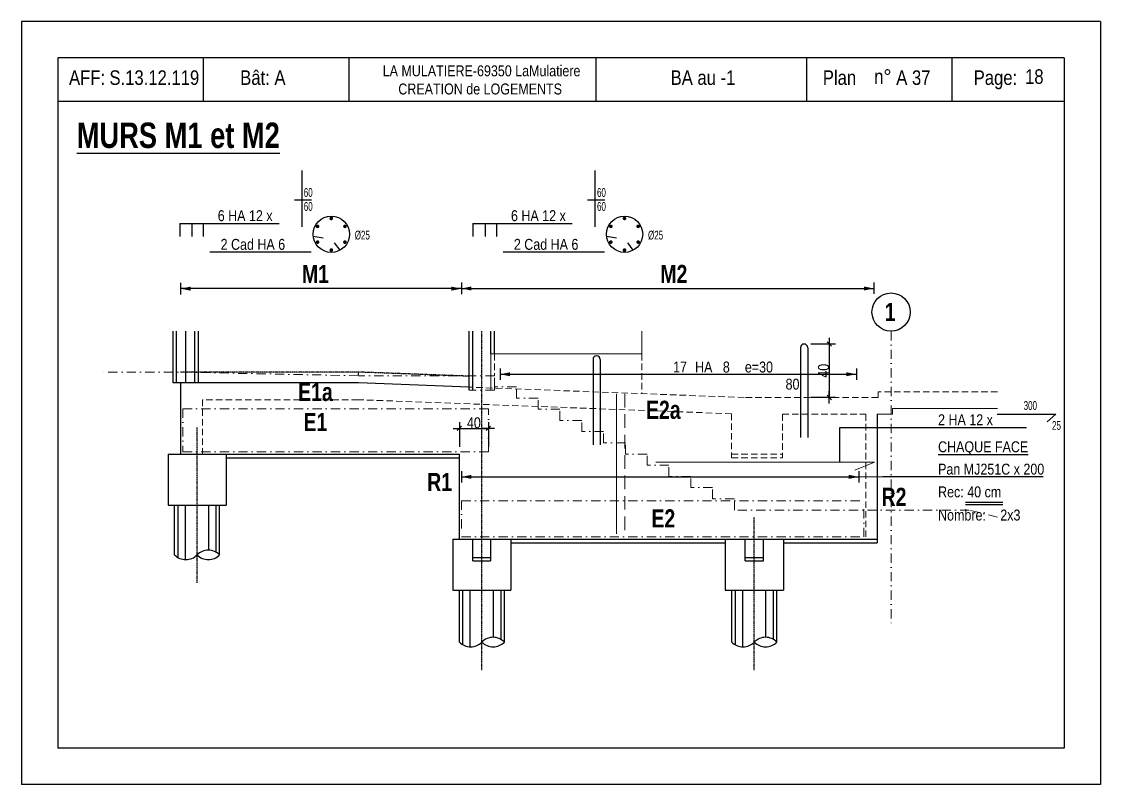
# Model space of a CAD drawing. Header units: metres. Extents: x -9927 to 45032, y -190416 to 12166.
# Drawn here: x 2394 to 3879, y -170879 to -169829 of the extents above; entities that cross this region are included whole.
import ezdxf
from ezdxf.enums import TextEntityAlignment as Align

# ---------------------------------------------------------------- set-up
doc = ezdxf.new("R2010")
doc.units = ezdxf.units.M
doc.header["$PDMODE"] = 65
for name, pattern in [('CACHE2', [0.1875, 0.125, -0.0625]), ('CACHEx2', [19.05, 12.7, -6.35]), ('TIRETPT2', [12.7, 6.35, -3.175, 0, -3.175]), ('TIRETPTX2', [50.8, 25.4, -12.7, 0, -12.7])]:
    doc.linetypes.add(name, pattern=pattern)
for name, color, linetype in [('01_cote_gen', 4, 'Continuous'), ('01_fenetres', 171, 'Continuous'), ('01_linteaux', 3, 'Continuous'), ('01_poch_murs', 251, 'Continuous'), ('01_sem', 42, 'Continuous'), ('01_texte', 230, 'Continuous'), ('AA_COTES', 2, 'Continuous')]:
    doc.layers.add(name, color=color, linetype=linetype)
doc.layers.add('01_PIEUX', color=5, linetype='Continuous', lineweight=60)
doc.styles.add('impact', font='impact.ttf')
doc.styles.add('STYLE2', font='ARIALN.TTF')
doc.dimstyles.new('JB25', dxfattribs={"dimscale": 0.1, "dimtxt": 150, "dimasz": 17, "dimexe": 0.1, "dimexo": 0.1, "dimgap": 0.09, "dimtad": 1, "dimdec": 1, "dimlfac": 0.5, "dimdsep": 46, "dimtxsty": 'STYLE2', "dimblk1": 'BOND_G', "dimblk2": 'BOND_D', "dimsah": 1, "dimcen": 1.5, "dimdle": 0.01, "dimse1": 1, "dimse2": 1, "dimclrd": 4, "dimclre": 2, "dimclrt": 5, "dimadec": 0, "dimazin": 0, "dimtfac": 2.333333, "dimtdec": 1, "dimtix": 1, "dimtmove": 2, "dimatfit": 3, "dimldrblk": 'BOND_G', "dimfxl": 1, "dimtolj": 1, "dimtzin": 0, "dimarcsym": 0})

# ---------------------------------------------------------------- blocks, each defined once
blk = doc.blocks.new('BOND_G')
at = {"layer": 'AA_COTES', "color": 0}
for p, q in [((0, -5), (0, 15)), ((5, 0), (-5, 0)), ((1.77, 1.77), (-1.77, -1.77))]:
    blk.add_line(p, q, dxfattribs=at)
blk = doc.blocks.new('BOND_D')
at = {"layer": 'AA_COTES', "color": 0}
for p, q in [((5, 0), (-5, 0)), ((-1.77, -1.77), (1.77, 1.77)), ((0, 5), (0, -15))]:
    blk.add_line(p, q, dxfattribs=at)
blk = doc.blocks.new('*D1706')
at = {"layer": '01_cote_gen', "color": 4, "lineweight": -2, "ltscale": 0.5, "transparency": 16777216}
blk.add_line((2997.8, -170388.7), (3034.4, -170388.7), dxfattribs=at)
at = {"layer": 'DEFPOINTS', "color": 0, "lineweight": 0, "ltscale": 0.5, "transparency": 16777216}
for p in [(3036.1, -170388.7), (3036.1, -170390.3), (2996.1, -170429.1)]:
    blk.add_point(p, dxfattribs=at)
at = {"layer": '01_cote_gen', "color": 4, "lineweight": -2, "ltscale": 0.5, "transparency": 16777216, "xscale": 1.7, "yscale": 1.7, "zscale": 1.7, "rotation": 180}
blk.add_blockref('BOND_G', (2996.1, -170388.7), dxfattribs=at)
at = {"layer": '01_cote_gen', "color": 4, "lineweight": -2, "ltscale": 0.5, "transparency": 16777216, "xscale": 1.7, "yscale": 1.7, "zscale": 1.7}
blk.add_blockref('BOND_D', (3036.1, -170388.7), dxfattribs=at)
at = {"layer": '01_cote_gen', "color": 5, "lineweight": 0, "ltscale": 0.5, "transparency": 16777216, "insert": (3016.1, -170381), "char_height": 15, "attachment_point": 5, "style": 'STYLE2'}
blk.add_mtext('\\A1;40', dxfattribs=at)
blk = doc.blocks.new('*D1707')
at = {"layer": '01_cote_gen', "color": 4, "lineweight": -2, "ltscale": 0.5, "transparency": 16777216}
blk.add_line((3505.2, -170274.2), (3505.2, -170344.4), dxfattribs=at)
at = {"layer": 'DEFPOINTS', "color": 0, "lineweight": 0, "ltscale": 0.5, "transparency": 16777216}
for p in [(3470.6, -170272.5), (3488.4, -170346.1), (3505.2, -170346.1)]:
    blk.add_point(p, dxfattribs=at)
at = {"layer": '01_cote_gen', "color": 4, "lineweight": -2, "ltscale": 0.5, "transparency": 16777216, "xscale": 1.7, "yscale": 1.7, "zscale": 1.7}
for name, p, rotation in [('BOND_G', (3505.2, -170272.5), 90), ('BOND_D', (3505.2, -170346.1), 270)]:
    blk.add_blockref(name, p, dxfattribs=dict(at, rotation=rotation))
at = {"layer": '01_cote_gen', "color": 5, "lineweight": 0, "ltscale": 0.5, "transparency": 16777216, "insert": (3497.5, -170309.3), "char_height": 15, "attachment_point": 5, "rotation": 90, "style": 'STYLE2'}
blk.add_mtext('\\A1;40', dxfattribs=at)
blk = doc.blocks.new('*U1708')
at = {"layer": '01_linteaux', "const_width": 2.5, "flags": 128}
blk.add_lwpolyline([(-1.25, 0, 1), (1.25, 0, 1)], format="xyb", close=True, dxfattribs=at)
blk = doc.blocks.new('*U1709')
at = {"layer": '01_cote_gen', "color": 0, "linetype": 'ByBlock', "lineweight": -2, "transparency": 16777216}
for p, rotation in [((1589.4, -170227.2), 59.99999999999999), ((1627.1, -170227.2), 299.9999999999999), ((1589.4, -170248.9), 120), ((1627.1, -170248.9), 240), ((1608.3, -170259.8), 180)]:
    blk.add_blockref('*U1708', p, dxfattribs=dict(at, rotation=rotation))
blk.add_blockref('*U1708', (1608.3, -170216.3), dxfattribs=at)
blk = doc.blocks.new('*U1710')
at = {"layer": '01_linteaux', "const_width": 2.5, "flags": 128}
blk.add_lwpolyline([(-1.25, 0, 1), (1.25, 0, 1)], format="xyb", close=True, dxfattribs=at)
blk = doc.blocks.new('*U1711')
at = {"layer": '01_cote_gen', "color": 0, "linetype": 'ByBlock', "lineweight": -2, "transparency": 16777216}
for p, rotation in [((1589.4, -170227.2), 59.99999999999999), ((1627.1, -170227.2), 299.9999999999999), ((1589.4, -170248.9), 120), ((1627.1, -170248.9), 240), ((1608.3, -170259.8), 180)]:
    blk.add_blockref('*U1710', p, dxfattribs=dict(at, rotation=rotation))
blk.add_blockref('*U1710', (1608.3, -170216.3), dxfattribs=at)

msp = doc.modelspace()

# ---------------------------------------------------------------- linework, layer by layer
at = {"layer": '01_cote_gen', "color": 5, "linetype": 'Continuous', "lineweight": 0}
msp.add_line((3212.65, -170341.1), (3212.65, -170533.64), dxfattribs=at)
at = {"layer": '01_cote_gen', "color": 5, "linetype": 'CACHE2', "lineweight": 0, "ltscale": 150}
msp.add_line((3223.8, -170341.1), (3223.8, -170534.13), dxfattribs=at)
at = {"layer": '01_cote_gen', "lineweight": 0, "ltscale": 0.5}
msp.add_line((3545.9, -170455.35), (3799.73, -170455.35), dxfattribs=at)
at = {"layer": '01_fenetres', "ltscale": 30}
for p, q in [((2443.54, -169878.69), (2443.54, -170828.69)), ((2443.54, -169878.69), (2443.54, -170828.69)), ((2443.54, -169878.69), (2443.54, -170828.69)), ((3828.54, -169878.69), (2443.54, -169878.69)), ((2643.54, -169878.69), (2643.54, -169938.69)), ((2843.93, -169878.69), (2843.93, -169938.69)), ((3184.11, -169878.69), (3184.11, -169938.69)), ((3474.41, -169938.69), (3474.41, -169878.69)), ((3674.41, -169938.69), (3674.41, -169878.69)), ((3828.54, -169878.69), (3828.54, -170828.69)), ((3828.54, -169938.69), (2443.54, -169938.69)), ((3828.54, -170828.69), (2443.54, -170828.69))]:
    msp.add_line(p, q, dxfattribs=at)
at = {"layer": '01_linteaux'}
for p, q in [((2794.99, -170124.06), (2808.66, -170126.12)), ((2831.9, -170143.31), (2824.47, -170133.08)), ((3198.64, -170124.06), (3212.31, -170126.12)), ((3235.54, -170143.31), (3228.12, -170133.08)), ((2602, -170326.12), (2602, -170254.91)), ((2637, -170326.12), (2637, -170254.91)), ((3009.63, -170336.12), (3009.63, -170254.91)), ((3044.63, -170286.12), (3044.63, -170254.91)), ((2612.43, -170326.12), (2602, -170326.12)), ((2612.43, -170326.12), (2612.43, -170424.12)), ((2637, -170326.12), (2612.43, -170326.12)), ((2857.12, -170326.12), (2612.43, -170326.12)), ((3009.63, -170331.86), (2857.12, -170326.12)), ((3571.43, -170369.12), (3571.43, -170546.12)), ((2595.13, -170424.12), (2595.13, -170494.12)), ((2595.13, -170424.12), (2675.13, -170424.12)), ((2612.43, -170424.12), (2996.13, -170424.12)), ((2675.13, -170424.12), (2675.13, -170494.12)), ((2675.13, -170429.12), (2996.13, -170429.12)), ((2996.13, -170541.12), (2996.13, -170424.12)), ((2595.13, -170494.12), (2675.13, -170494.12)), ((2604.13, -170562.74), (2604.13, -170494.12)), ((2666.13, -170562.74), (2666.13, -170494.12)), ((2987.13, -170541.12), (2987.13, -170611.12)), ((2987.13, -170541.12), (3067.13, -170541.12)), ((3067.13, -170541.12), (3571.43, -170541.12)), ((3067.13, -170541.12), (3067.13, -170611.12)), ((3067.13, -170546.12), (3362.13, -170546.12)), ((3362.13, -170541.12), (3362.13, -170611.12)), ((3362.13, -170541.12), (3442.13, -170541.12)), ((3442.13, -170541.12), (3442.13, -170611.12)), ((3442.13, -170546.12), (3571.43, -170546.12)), ((2987.13, -170611.12), (3067.13, -170611.12)), ((2996.13, -170682.74), (2996.13, -170611.12)), ((3058.13, -170682.74), (3058.13, -170611.12)), ((3362.13, -170611.12), (3442.13, -170611.12)), ((3371.13, -170682.74), (3371.13, -170611.12)), ((3433.13, -170682.74), (3433.13, -170611.12))]:
    msp.add_line(p, q, dxfattribs=at)
at = {"layer": '01_linteaux', "linetype": 'TIRETPTX2', "ltscale": 0.02}
for p, q in [((3027.13, -170721.27), (3027.13, -170254.91)), ((2857.4, -170311.12), (2612.43, -170311.12)), ((3009.63, -170316.85), (2857.4, -170311.12)), ((2635.13, -170601.27), (2635.13, -170387.37)), ((3402.13, -170721.27), (3402.13, -170510.37))]:
    msp.add_line(p, q, dxfattribs=at)
at = {"layer": '01_linteaux', "linetype": 'Continuous'}
for p, q in [((3465.62, -170277.54), (3465.62, -170401.3)), ((3475.62, -170277.54), (3475.62, -170401.3)), ((3180.11, -170293.62), (3180.11, -170411.24)), ((3190.11, -170293.62), (3190.11, -170411.24))]:
    msp.add_line(p, q, dxfattribs=at)
at = {"layer": '01_linteaux', "linetype": 'CACHEx2', "lineweight": 18, "ltscale": 0.7}
for p, q in [((3044.63, -170286.12), (3044.63, -170316.12)), ((3247.52, -170286.12), (3247.52, -170340.82)), ((3388.12, -170346.12), (3009.63, -170331.86)), ((3736.7, -170338.12), (3572.4, -170338.12)), ((3572.4, -170338.12), (3572.4, -170346.12)), ((2642.43, -170349.12), (2642.43, -170424.12)), ((2856.68, -170349.12), (2642.43, -170349.12)), ((3370.9, -170368.49), (2856.68, -170349.12)), ((3572.4, -170346.12), (3388.12, -170346.12)), ((3370.9, -170368.49), (3370.9, -170429.12)), ((3440.9, -170369.12), (3555.43, -170369.12)), ((3440.9, -170369.12), (3440.9, -170429.12)), ((3555.43, -170369.12), (3555.43, -170541.12)), ((3370.9, -170424.12), (3440.9, -170424.12)), ((3370.9, -170429.12), (3440.9, -170429.12))]:
    msp.add_line(p, q, dxfattribs=at)
at = {"layer": '01_linteaux', "linetype": 'TIRETPTX2', "ltscale": 0.01}
msp.add_line((2857.12, -170316.12), (2857.12, -170311.12), dxfattribs=at)
msp.add_line((2857.12, -170316.12), (2857.12, -170311.12), dxfattribs=at)
at = {"layer": '01_linteaux', "linetype": 'CACHEx2', "ltscale": 0.05}
for p, q in [((3014.63, -170571.12), (3014.63, -170541.12)), ((3039.63, -170571.12), (3039.63, -170541.12)), ((3389.63, -170571.12), (3389.63, -170541.12)), ((3414.63, -170571.12), (3414.63, -170541.12)), ((3014.63, -170566.12), (3039.63, -170566.12)), ((3389.63, -170566.12), (3414.63, -170566.12)), ((3014.63, -170571.12), (3039.63, -170571.12)), ((3389.63, -170571.12), (3414.63, -170571.12))]:
    msp.add_line(p, q, dxfattribs=at)
at = {"layer": '01_linteaux'}
for centre in [(2819.85, -170121.41), (3223.5, -170121.41)]:
    msp.add_circle(centre, 25, dxfattribs=at)
at = {"layer": '01_linteaux', "linetype": 'Continuous'}
for centre in [(3470.62, -170277.54), (3185.11, -170293.62)]:
    msp.add_arc(centre, 5, 0, 180, dxfattribs=at)
at = {"layer": '01_linteaux'}
for centre, start, end in [((2619.63, -170547.67), 224.19387, 315.80613), ((2650.63, -170577.81), 44.19387, 135.80613), ((2650.63, -170547.67), 224.19387, 315.80613), ((3011.63, -170667.67), 224.19387, 315.80613), ((3042.63, -170697.81), 44.19387, 135.80613), ((3042.63, -170667.67), 224.19387, 315.80613), ((3386.63, -170667.67), 224.19387, 315.80613), ((3417.63, -170697.81), 44.19387, 135.80613), ((3417.63, -170667.67), 224.19387, 315.80613)]:
    msp.add_arc(centre, 21.62, start, end, dxfattribs=at)
at = {"layer": '01_PIEUX', "color": 2, "linetype": 'Continuous', "lineweight": 5}
for p, q in [((3247.52, -170286.12), (3247.52, -170254.91)), ((3039.63, -170286.12), (3247.52, -170286.12)), ((3039.63, -170286.12), (3039.63, -170336.12)), ((3571.43, -170369.12), (3592.4, -170369.12)), ((3736.7, -170361.12), (3592.4, -170361.12)), ((3592.4, -170361.12), (3592.4, -170369.12)), ((3567.44, -170435.04), (3266.35, -170435.04)), ((3567.44, -170435.04), (3540.57, -170446.06))]:
    msp.add_line(p, q, dxfattribs=at)
at = {"layer": '01_poch_murs'}
for p, q in [((2607, -170326.12), (2607, -170254.91)), ((2619.5, -170326.12), (2619.5, -170254.91)), ((2632, -170326.12), (2632, -170254.91)), ((3014.63, -170336.12), (3014.63, -170254.91)), ((3039.63, -170286.12), (3039.63, -170254.91)), ((2609.13, -170566.56), (2609.13, -170494.12)), ((2619.13, -170569.28), (2619.13, -170494.12)), ((2651.13, -170556.19), (2651.13, -170494.12)), ((2661.13, -170494.12), (2661.13, -170558.91)), ((3001.13, -170686.56), (3001.13, -170611.12)), ((3011.13, -170689.28), (3011.13, -170611.12)), ((3043.13, -170676.19), (3043.13, -170611.12)), ((3053.13, -170611.12), (3053.13, -170678.91)), ((3376.13, -170686.56), (3376.13, -170611.12)), ((3386.13, -170689.28), (3386.13, -170611.12)), ((3418.13, -170676.19), (3418.13, -170611.12)), ((3428.13, -170611.12), (3428.13, -170678.91))]:
    msp.add_line(p, q, dxfattribs=at)
at = {"layer": '01_sem', "color": 2, "linetype": 'TIRETPT2', "lineweight": 0, "ltscale": 2}
for p, q in [((3590.43, -170254.91), (3590.43, -170660.55)), ((2602, -170311.12), (2503.56, -170311.12)), ((2857.12, -170316.12), (2602, -170311.12)), ((3044.63, -170316.12), (2857.12, -170316.12)), ((3044.63, -170331.52), (3044.63, -170316.12)), ((3044.63, -170336.12), (3009.63, -170336.12)), ((3044.63, -170331.52), (3044.63, -170336.12)), ((3074.63, -170331.52), (3044.63, -170331.52)), ((3074.63, -170346.92), (3074.63, -170331.52)), ((3104.63, -170346.92), (3074.63, -170346.92)), ((3104.63, -170362.32), (3104.63, -170346.92)), ((2615.43, -170361.55), (2615.43, -170421.12)), ((2615.43, -170361.55), (3036.13, -170361.55)), ((3036.13, -170421.12), (3036.13, -170361.55)), ((3134.63, -170362.32), (3104.63, -170362.32)), ((3134.63, -170377.72), (3134.63, -170362.32)), ((3164.63, -170377.72), (3134.63, -170377.72)), ((3164.63, -170393.12), (3164.63, -170377.72)), ((3194.63, -170393.12), (3164.63, -170393.12)), ((3194.63, -170408.52), (3194.63, -170393.12)), ((3224.63, -170408.52), (3194.63, -170408.52)), ((3224.63, -170423.92), (3224.63, -170408.52)), ((2615.43, -170421.12), (3036.13, -170421.12)), ((3254.63, -170423.92), (3224.63, -170423.92)), ((3254.63, -170439.32), (3254.63, -170423.92)), ((3284.63, -170439.32), (3254.63, -170439.32)), ((3284.63, -170454.72), (3284.63, -170439.32)), ((3314.63, -170454.72), (3284.63, -170454.72)), ((3314.63, -170470.12), (3314.63, -170454.72)), ((3344.63, -170470.12), (3314.63, -170470.12)), ((3344.63, -170485.52), (3344.63, -170470.12)), ((2999.13, -170488.12), (2999.13, -170538.12)), ((2999.13, -170488.12), (3553.07, -170488.12)), ((3374.63, -170485.52), (3344.63, -170485.52)), ((3374.63, -170501.12), (3374.63, -170485.52)), ((3553.07, -170538.12), (3553.07, -170488.12)), ((3698.01, -170501.12), (3374.63, -170501.12)), ((3736.7, -170510.77), (3698.01, -170501.12)), ((2999.13, -170538.12), (3553.07, -170538.12))]:
    msp.add_line(p, q, dxfattribs=at)
at = {"layer": '01_texte', "ltscale": 30}
for p, q in [((2393.54, -169828.69), (2393.54, -170878.69)), ((3878.54, -169828.69), (2393.54, -169828.69)), ((3878.54, -169828.69), (3878.54, -170878.69)), ((2612.25, -170188.25), (2612.25, -170203.89)), ((2612.25, -170188.49), (2612.25, -170204.13)), ((2998.94, -170188), (2998.94, -170203.64)), ((2998.94, -170188.25), (2998.94, -170203.89)), ((3566.78, -170188), (3566.78, -170203.64)), ((2998.94, -170196.31), (2612.25, -170196.31)), ((2998.94, -170196.07), (3566.78, -170196.07)), ((3052.23, -170306.06), (3052.23, -170321.7)), ((3052.23, -170314.12), (3542.66, -170314.12)), ((3542.66, -170306.06), (3542.66, -170321.7)), ((2998.94, -170447.29), (2998.94, -170462.93)), ((3545.9, -170447.29), (3545.9, -170462.93)), ((2998.94, -170455.35), (3545.9, -170455.35)), ((3878.54, -170878.69), (2393.54, -170878.69))]:
    msp.add_line(p, q, dxfattribs=at)
at = {"layer": '01_texte'}
for p, q in [((2779.62, -170111.4), (2779.62, -170033.63)), ((3183.26, -170111.4), (3183.26, -170033.63)), ((2769.05, -170073.95), (2792.59, -170073.95)), ((3172.69, -170073.95), (3196.23, -170073.95)), ((2611.21, -170106.78), (2747.94, -170106.78)), ((2611.21, -170106.78), (2611.21, -170124.35)), ((2627.97, -170106.78), (2627.97, -170124.35)), ((2643.68, -170106.78), (2643.68, -170124.35)), ((3014.86, -170106.78), (3151.58, -170106.78)), ((3014.86, -170106.78), (3014.86, -170124.35)), ((3031.62, -170106.78), (3031.62, -170124.35)), ((3047.32, -170106.78), (3047.32, -170124.35)), ((2652.57, -170145.66), (2792.37, -170145.66)), ((3056.22, -170145.66), (3196.02, -170145.66)), ((3736.31, -170369.25), (3817.17, -170369.25)), ((3817.17, -170369.25), (3805.43, -170379.5)), ((3519.91, -170435.04), (3519.91, -170387.36)), ((3519.91, -170387.36), (3776.91, -170387.36)), ((3799.84, -170455.35), (3578.94, -170455.35)), ((3744.42, -170490.55), (3692.66, -170490.55)), ((3744.42, -170493.85), (3692.66, -170493.85))]:
    msp.add_line(p, q, dxfattribs=at)
msp.add_circle((3590.43, -170228.57), 26.34, dxfattribs=at)
at = {"layer": '01_texte', "ltscale": 30}
for points in [[(2612.25, -170196.31), (2626.08, -170193.55), (2626.08, -170196.31)], [(2998.94, -170196.31), (2985.11, -170193.55), (2985.11, -170196.31)], [(2998.94, -170196.07), (3012.76, -170193.31), (3012.76, -170196.07)], [(3566.78, -170196.07), (3552.96, -170193.31), (3552.96, -170196.07)], [(2612.25, -170196.31), (2626.08, -170199.06), (2626.08, -170196.31)], [(2998.94, -170196.31), (2985.11, -170199.06), (2985.11, -170196.31)], [(2998.94, -170196.07), (3012.76, -170198.82), (3012.76, -170196.07)], [(3566.78, -170196.07), (3552.96, -170198.82), (3552.96, -170196.07)], [(3052.23, -170314.12), (3066.06, -170311.36), (3066.06, -170314.12)], [(3052.23, -170314.12), (3066.06, -170316.87), (3066.06, -170314.12)], [(3542.66, -170314.12), (3528.84, -170311.36), (3528.84, -170314.12)], [(3542.66, -170314.12), (3528.84, -170316.87), (3528.84, -170314.12)], [(2998.94, -170455.35), (3012.76, -170452.59), (3012.76, -170455.35)], [(2998.94, -170455.35), (3012.76, -170458.1), (3012.76, -170455.35)], [(3545.9, -170455.35), (3532.08, -170452.59), (3532.08, -170455.35)], [(3545.9, -170455.35), (3532.08, -170458.1), (3532.08, -170455.35)]]:
    msp.add_solid(points, dxfattribs=at)

# ---------------------------------------------------------------- block references
at = {"layer": '01_cote_gen', "lineweight": 0}
for name, p in [('*U1711', (1211.55, 116.65)), ('*U1709', (1615.19, 116.65))]:
    msp.add_blockref(name, p, dxfattribs=at)

# ---------------------------------------------------------------- texts
at = {"layer": '01_texte', "style": 'STYLE2'}
for s, height, p in [('AFF:', 20, (2458.84, -169915.84)), ('S.13.12.119', 20, (2514.5, -169915.84)), ('Bât: A', 20, (2694.48, -169915.84)), ('LA MULATIERE-69350 LaMulatiere', 15, (2890.63, -169903.97)), ('BA au -1', 20, (3286.93, -169915.84)), ('Plan', 20, (3496.45, -169915.84)), ('n%%D', 20, (3567.14, -169914.39)), ('A 37', 20, (3597.48, -169915.84)), ('Page:', 20, (3704.12, -169915.84)), ('18', 20, (3774.81, -169914.39)), ('CREATION de LOGEMENTS', 15, (2912.11, -169928.97)), ('6 HA 12 x', 15, (2663.56, -170103.37)), ('6 HA 12 x', 15, (3067.21, -170103.37)), ('2 Cad HA 6', 15, (2667.52, -170142.83)), ('2 Cad HA 6', 15, (3071.16, -170142.83)), ('HA', 15, (3320.64, -170311.67)), ('8', 15, (3358.81, -170311.67)), ('80', 15, (3445.17, -170335.18)), ('2 HA 12 x', 15, (3655.08, -170384.26)), ('%%UCHAQUE FACE', 15, (3655.08, -170421.46)), ('Pan MJ251C x 200', 15, (3655.08, -170452.25)), ('Rec: 40 cm', 15, (3655.08, -170483.53)), ('Nombre:', 15, (3655.08, -170515.44)), (' 2x3', 15, (3735.93, -170515.44))]:
    msp.add_text(s, height=height, dxfattribs=at).set_placement(p)
at = {"layer": '01_texte', "style": 'impact'}
for s, height, p in [('%%UMURS M1 et M2', 35, (2609.24, -170013.16)), ('M1', 25, (2798.05, -170196.07)), ('M2', 25, (3291.38, -170196.07)), ('E1a', 25, (2798.05, -170358.46)), ('E2a', 25, (3276.89, -170383.06)), ('E1', 25, (2798.05, -170399.93)), ('R1', 25, (2969, -170482.4)), ('R2', 25, (3594.4, -170502.87)), ('E2', 25, (3276.89, -170532.53))]:
    msp.add_text(s, height=height, dxfattribs=at).set_placement(p, align=Align.BOTTOM_CENTER)
at = {"layer": '01_texte', "style": 'STYLE2', "width": 0.8}
for s, p in [('60', (2794.2, -170069.94)), ('60', (3197.84, -170069.94)), ('60', (2794.2, -170089.14)), ('60', (3197.84, -170089.14)), ('%%C25', (2872.96, -170128.59)), ('%%C25', (3276.6, -170128.59)), ('300', (3791.23, -170363.12)), ('25', (3824.16, -170390.55))]:
    msp.add_text(s, height=12, dxfattribs=at).set_placement(p, align=Align.RIGHT)
at = {"layer": '01_texte', "style": 'impact'}
msp.add_text('1', height=25, rotation=0, dxfattribs=at).set_placement((3581.68, -170240.96))
at = {"layer": '01_texte', "style": 'STYLE2'}
msp.add_text('17', height=15, dxfattribs=at).set_placement((3309.44, -170311.67), align=Align.RIGHT)
msp.add_text('e=30', height=15, dxfattribs=at).set_placement((3408.47, -170311.67), align=Align.CENTER)

# ---------------------------------------------------------------- dimensions: what is measured, and where the dimension line sits
at = {"layer": '01_cote_gen', "lineweight": 0, "ltscale": 0.5}
dim = msp.add_linear_dim(base=(3505.22, -170346.12), p1=(3470.62, -170272.54), p2=(3488.37, -170346.12), angle=90, text='40', dimstyle='JB25', dxfattribs=at)
dim.commit()
dim.dimension.update_dxf_attribs({"geometry": '*D1707', "text_midpoint": (3497.55, -170309.33)})
dim = msp.add_linear_dim(base=(3036.13, -170388.71), p1=(2996.13, -170429.12), p2=(3036.13, -170390.26), text='40', dimstyle='JB25', dxfattribs=at)
dim.commit()
dim.dimension.update_dxf_attribs({"geometry": '*D1706', "text_midpoint": (3016.13, -170381.05)})

doc.saveas('drawing.dxf')
